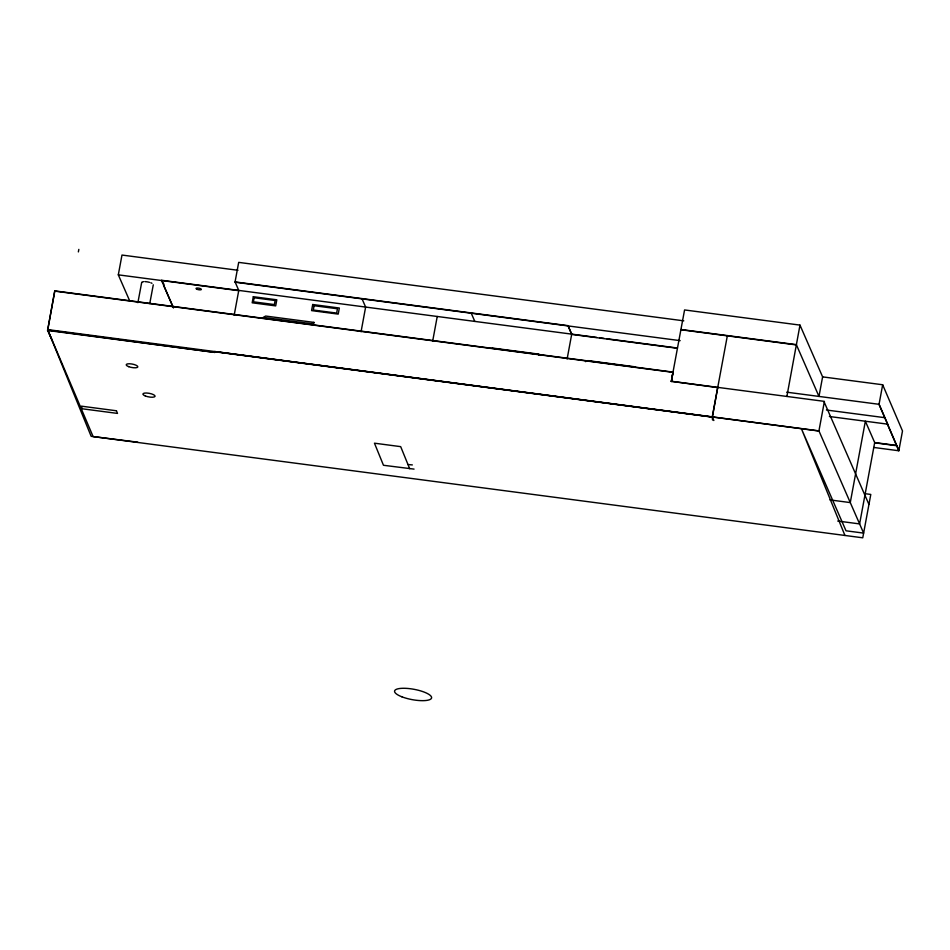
<?xml version="1.0" encoding="UTF-8"?>
<svg xmlns="http://www.w3.org/2000/svg" width="950" height="950" viewBox="0 0 950 950"><rect width="100%" height="100%" fill="white"/><g stroke="black" fill="none" stroke-linecap="round" stroke-linejoin="round"><path stroke-width="1.43" d="M47.524 330.077L214.842 352.414L47.607 330.457L54.779 290.902L673.004 372.103L671.413 381.508L673.004 372.103M47.607 330.457L54.779 290.902M78.363 251.916L78.838 249.387M129.889 301.316L118.311 274.847L121.98 255.051L237.987 270.287M173.292 307.586L161.512 280.262L596.683 337.416M137.798 442.189L93.1 436.572L47.619 329.579L819.007 431.027M214.736 352.177L214.854 351.536L818.936 430.884L863.621 533.104L846.023 530.801L801.408 428.711L844.942 535.467M214.842 352.414L214.854 351.536M234.163 315.281L238.771 290.415L235.066 281.924L568.017 325.66L571.722 334.139L567.114 359.017M313.488 324.805L313.928 322.394L265.668 316.053L263.245 317.371L311.505 323.713L313.928 322.394M361.059 331.764L365.631 307.076L361.926 298.585M432.666 341.169L437.238 316.481M538.697 355.157L538.888 354.148L492.195 348.021M568.017 325.66L571.674 334.388L677.398 348.282M680.948 329.496L796.349 344.648L818.983 396.423L822.605 376.877L799.983 325.102L684.57 309.949L671.306 381.271L824.41 401.375L818.936 430.884M712.536 420.031L712.262 416.872L727.379 335.588M717.725 387.363L712.369 417.109L214.961 351.785M786.873 396.447L799.983 325.102M822.605 376.877L882.669 384.762L879.047 404.308L898.878 450.502M829.956 499.914L850.274 502.586L865.355 421.218L874.689 442.558L859.607 523.913L837.722 521.039M873.869 447.462L898.831 450.763L887.395 424.116M898.831 450.763L902.5 430.956L882.669 384.762M137.881 302.682L141.681 282.506M149.756 303.549L153.283 284.81M585.485 361.617L587.896 360.632L634.849 366.795M407.989 464.538L412.348 464.918M409.699 468.73L400.686 446.642L374.454 443.187L383.468 465.274L414.058 469.11M683.798 320.839L238.688 262.378L235.018 282.186L680.176 340.646M680.901 329.745L796.468 344.933M599.628 337.808L604.034 338.378M606.967 338.77L677.445 348.021M118.311 274.847L238.723 290.664M54.886 291.151L673.111 372.353M786.695 392.184L879.047 404.308L887.716 424.163L829.409 416.504M671.341 381.354L717.832 387.612M826.417 410.008L884.889 417.691M874.689 442.558L896.717 445.455M874.617 442.795L896.669 445.704M864.904 493.668L870.794 494.439L862.754 537.807L91.153 436.323L47.726 329.828M161.464 280.511L163.994 284.323L163.578 285.214L173.422 307.824M47.631 330.315L52.464 340.979M824.256 402.183L868.941 504.414M712.262 416.872L713.854 420.529M471.117 312.93L474.822 321.409M142.013 282.114A5.914 1.734 10.7 0 1 143.747 281.675M145.029 281.639A5.914 1.734 10.7 0 1 149.482 282.352M150.824 282.791A5.914 1.734 10.7 0 1 151.941 283.302M253.306 296.709L252.178 302.801L275.69 305.888L276.818 299.796L253.306 296.709M254.149 297.754L253.401 301.815L274.384 304.57L275.132 300.509L254.149 297.754M312.704 304.511L311.576 310.603L338.212 314.106L339.34 308.014L312.704 304.511M314.094 305.71L313.298 310.021L336.644 313.084L337.44 308.774L314.094 305.71M116.434 410.78L81.284 406.149L82.365 408.797L117.515 413.416L116.434 410.78M197.042 289.275A2.684 0.784 10.7 0 0 201.317 289.512A2.684 0.784 10.7 0 0 197.766 288.028A2.684 0.784 10.7 0 0 197.042 289.275M128.666 366.652A5.914 1.734 10.7 0 0 137.809 366.938A5.914 1.734 10.7 0 0 129.568 363.767A5.914 1.734 10.7 0 0 128.666 366.652M145.291 395.948A6.187 1.817 10.7 0 0 155.028 396.387A6.187 1.817 10.7 0 0 146.656 393.015A6.187 1.817 10.7 0 0 145.291 395.948M401.862 696.801A18.822 5.249 10.5 0 0 431.466 698.274A18.822 5.249 10.5 0 0 405.923 688.334A18.822 5.249 10.5 0 0 401.862 696.801"/></g></svg>
